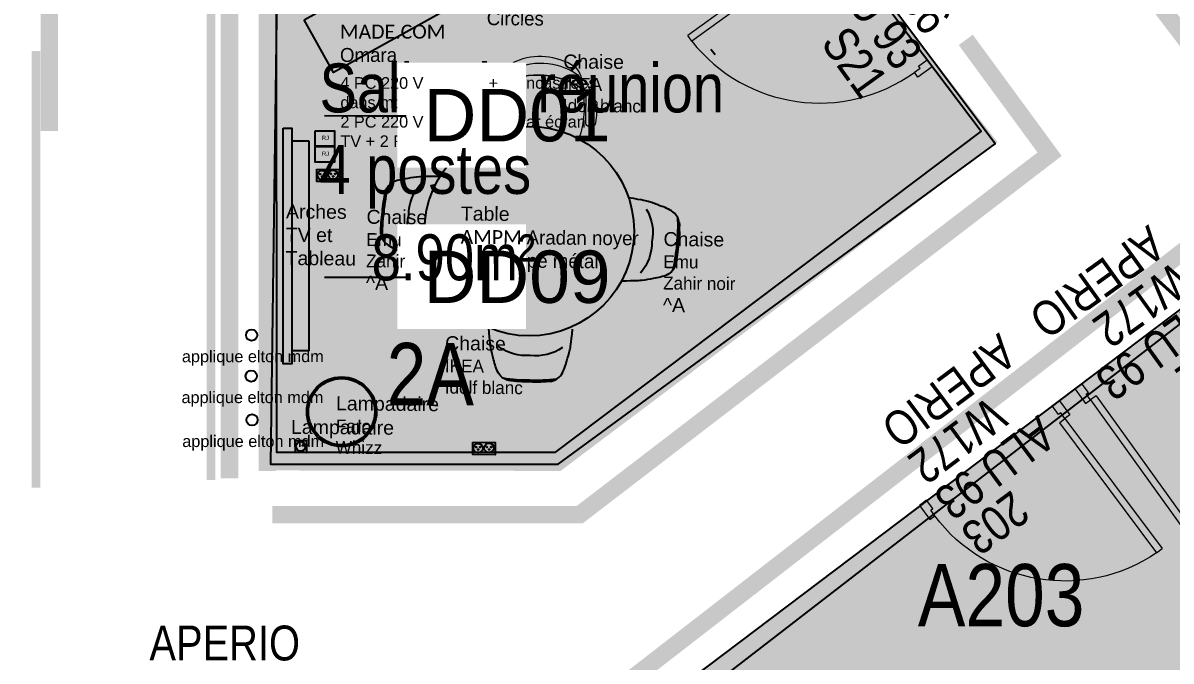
# Model space of a CAD drawing. Extents: x -29.7 to 23.3, y -8.6 to 57.6.
# Drawn here: x -0.41 to 6.16, y -0.53 to 3.13 of the extents above; entities that cross this region are included whole.
import ezdxf
from ezdxf import colors
from ezdxf.entities.mleader import LeaderData, LeaderLine
from ezdxf.math import Vec2, Vec3

# ---------------------------------------------------------------- set-up
doc = ezdxf.new("R2010")
doc.units = 0
doc.header["$LTSCALE"] = 0.001
for name, pattern in [('AXES2', [28.575, 19.05, -3.175, 3.175, -3.175]), ('CACHE', [0.375, 0.25, -0.125]), ('CACHE2', [4.7625, 3.175, -1.5875])]:
    doc.linetypes.add(name, pattern=pattern)
doc.layers.get('0').update_dxf_attribs({"lineweight": 5})
for name, color, linetype in [('02-PORTE', 4, 'Continuous'), ('_ANNO-CONCEPT-T', 7, 'Continuous'), ('A-Etiquettes', 7, 'Continuous'), ('A-legende', 7, 'Continuous'), ('A-mobilier', 252, 'Continuous'), ('A-num pièce', 1, 'Continuous'), ('A-texte', 7, 'Continuous')]:
    doc.layers.add(name, color=color, linetype=linetype)
for name, color, linetype, true_color in [('04-MOBILIER', 1, 'Continuous', 0xff0000), ('A-cote', 7, 'Continuous', 0x425746), ('A-Détails', 7, 'Continuous', 0x00a500), ('A-MOQUETTE', 7, 'Continuous', 0xe5ecff), ('A-placo', 30, 'Continuous', 0xff7f00), ('A-signalétique', 7, 'Continuous', 0x666666), ('A-vitré', 7, 'Continuous', 0x61becc), ('Exit- 04-ZON-PLATEAU DE BUREAU', 7, 'Continuous', 0xffc20a)]:
    doc.layers.add(name, color=color, linetype=linetype, true_color=true_color)
doc.layers.add('A-portes', color=7, linetype='Continuous', lineweight=9)
doc.layers.add('A-projet', color=7, linetype='Continuous', lineweight=5, true_color=0x5b6280)
doc.layers.add('plafond', color=5, linetype='Continuous', lineweight=25, true_color=0x0000ff)
doc.styles.add('RENS', font='arial.ttf', dxfattribs={"width": 0.999})
doc.styles.get("Standard").update_dxf_attribs({"font": 'ARIALN.TTF'})
doc.styles.add('Y_TXT_COT', font='arial.ttf', dxfattribs={"height": 0.2})

# ---------------------------------------------------------------- blocks, each defined once
blk = doc.blocks.new('Chaise-dessus-1')
at = {"linetype": 'Continuous', "lineweight": 18, "flags": 128}
for points in [[(-5.2181, 4.9418, -0.253077), (-5.2277, 5.0507, -0.244096), (-4.9515, 5.2417, -0.271625), (-4.859, 5.1966, 0.064373), (-4.8892, 5.2106, 0.291743), (-5.2215, 4.9993, 0.129568)], [(-5.2045, 4.9132, -0.271264), (-4.8309, 5.1696, 0.15895), (-4.8894, 5.2104, 0.292402), (-5.2216, 4.9989, 0.194969)], [(-4.7678, 5.1638), (-4.7212, 5.1603, -0.050677), (-4.6524, 5.063, -0.255641), (-4.6519, 5.0312, -0.151195), (-4.6681, 5.0211, -0.282108), (-4.6939, 5.0264, -0.016426), (-4.7011, 5.0339), (-4.8036, 5.1666, 0.060703), (-4.8427, 5.1808), (-4.8713, 5.2117, -0.156798), (-4.7782, 5.1788, -0.104782), (-4.7678, 5.1638, 0.228728)], [(-5.2243, 4.8535), (-5.2382, 4.8089, 0.050677), (-5.173, 4.709, 0.255641), (-5.1437, 4.697, 0.151195), (-5.1283, 4.7083, 0.282108), (-5.1237, 4.7342, 0.016426), (-5.1281, 4.7436), (-5.2138, 4.8878, -0.060703), (-5.2126, 4.9294), (-5.2307, 4.9673, 0.156798), (-5.2344, 4.8687, 0.104782), (-5.2243, 4.8535, -0.228728)]]:
    blk.add_lwpolyline(points, format="xyb", close=True, dxfattribs=at)
for points in [[(-5.2045, 4.9132, -0.271437), (-4.8309, 5.1696)], [(-4.6736, 4.9401, 0.132023), (-4.8309, 5.1696, 0.271264), (-5.2045, 4.9132, 0.126903), (-5.0448, 4.6769)]]:
    blk.add_lwpolyline(points, format="xyb", dxfattribs=at)
blk = doc.blocks.new('A$C7F8468B1')
at = {"layer": '04-MOBILIER'}
for centre, radius, start, end in [((20.83, -69.03), 91.49, 88.49482, 98.0977), ((20.78, -61.3), 84.71, 88.33768, 96.6108), ((25.69, -61.3), 84.71, 83.3892, 91.66232), ((25.64, -68.09), 91.49, 83.66245, 91.50518), ((25.64, -69.03), 91.49, 81.9023, 91.50518), ((20.45, -18.63), 26.98, 84.07279, 125.51434), ((26.1, -17.83), 26.2, 53.89547, 96.27755)]:
    blk.add_arc(centre, radius, start, end, dxfattribs=at)
for points in [[(11.03, 22.85), (9.95, 22.49), (6.33, 21.28), (3.61, 16.17), (2.14, 10.18), (0.57, 5.15), (0.11, 1.52), (-0.87, -7.16)], [(35.45, 22.85), (36.52, 22.49), (40.14, 21.28), (42.86, 16.17), (44.33, 10.18), (45.91, 5.15), (46.37, 1.52), (47.12, -7.39)]]:
    blk.add_open_spline(points, degree=3, knots=[0, 0, 0, 0, 3.716681, 12.506628, 17.24982, 24.62784, 29.757352, 29.757352, 29.757352, 29.757352], dxfattribs=at)
blk = doc.blocks.new('A$C20351D05')
at = {"layer": '02-PORTE'}
blk.add_line((18.0502, -45.5766), (18.026, -45.5448), dxfattribs=at)
at = {"layer": '04-MOBILIER', "ltscale": 0.01}
for p, q in [((15.7254, -46.0713), (15.6254, -46.0713)), ((15.7254, -47.2713), (15.7254, -46.0713)), ((15.7254, -47.2713), (15.6254, -47.2713))]:
    blk.add_line(p, q, dxfattribs=at)
at = {"layer": '04-MOBILIER', "ltscale": 0.1}
blk.add_lwpolyline([(15.6973, -45.3754), (16.3532, -45.0118), (16.5205, -45.3136), (15.8645, -45.6772)], close=True, dxfattribs=at)
at = {"layer": '04-MOBILIER', "ltscale": 0.01}
blk.add_lwpolyline([(15.5754, -45.9963), (15.6254, -45.9963), (15.6254, -47.3463), (15.5754, -47.3463)], close=True, dxfattribs=at)
at = {"layer": '04-MOBILIER', "linetype": 'Continuous'}
blk.add_circle((16.9858, -46.5859), 0.6, dxfattribs=at)
at = {"layer": '04-MOBILIER', "ltscale": 0.01}
for radius in [0.2, 0.19]:
    blk.add_circle((15.9111, -47.6204), radius, dxfattribs=at)
at = {"layer": 'plafond', "linetype": 'Continuous'}
for points in [[(15.76, -46.0109), (15.87, -46.0109), (15.87, -46.0993), (15.76, -46.0993)], [(15.76, -46.1016), (15.87, -46.1016), (15.87, -46.19), (15.76, -46.19)], [(15.7687, -46.2307), (15.8968, -46.232), (15.8968, -46.3025), (15.7687, -46.3012)], [(15.6461, -47.7842), (15.7101, -47.7849), (15.7101, -47.8554), (15.6461, -47.8547)], [(16.662, -47.7947), (16.7901, -47.796), (16.7901, -47.8665), (16.662, -47.8652)]]:
    blk.add_lwpolyline(points, close=True, dxfattribs=at)
for centre, radius in [((15.7991, -46.265), 0.027), ((15.7874, -46.2595), 0.0025), ((15.7994, -46.2733), 0.0025), ((15.8114, -46.2595), 0.0025), ((15.8618, -46.2636), 0.027), ((15.8502, -46.2585), 0.0025), ((15.8621, -46.2723), 0.0025), ((15.8741, -46.2585), 0.0025), ((15.6765, -47.8186), 0.027), ((16.6924, -47.829), 0.027), ((16.7551, -47.8276), 0.027), ((15.6888, -47.813), 0.0025), ((16.6808, -47.8235), 0.0025), ((16.6927, -47.8374), 0.0025), ((16.7047, -47.8235), 0.0025), ((16.7435, -47.8225), 0.0025), ((16.7555, -47.8364), 0.0025), ((16.7674, -47.8225), 0.0025)]:
    blk.add_circle(centre, radius, dxfattribs=at)
at = {"layer": 'plafond'}
for centre in [(15.3957, -47.1815), (15.3935, -47.4159), (15.3978, -47.6675)]:
    blk.add_circle(centre, 0.0323, dxfattribs=at)
at = {"layer": '04-MOBILIER', "xscale": -1, "rotation": 29.83558797535538}
blk.add_blockref('Chaise-dessus-1', (15.2205, -52.6243), dxfattribs=at)
at = {"layer": '04-MOBILIER', "zscale": 0.01}
for p, xscale, yscale, rotation in [((16.4028, -46.2718), -0.01, 0.01, 83.52615640828589), ((17.5851, -46.8703), -0.01, 0.01, 264.7800634166458), ((16.7611, -47.2111), -0.009999999999999992, 0.009999999999999997, 178.8386713898594)]:
    blk.add_blockref('A$C7F8468B1', p, dxfattribs=dict(at, xscale=xscale, yscale=yscale, rotation=rotation))
at = {"layer": '_ANNO-CONCEPT-T', "char_height": 0.08, "width": 1.472401, "attachment_point": 1, "rotation": 359.50124}
for s, insert in [('{\\fArial|b0|i0|c0|p34;Patères\\P\\fCalibri|b0|i0|c0|p34;House Doctor\\P\\fMangal|b0|i0|c0|p2;Circles}', (16.7449, -45.0592)), ('{\\fArial|b0|i0|c0|p34;Chaise\\P\\fMangal|b0|i0|c0|p2;\\H0.91667x;IKEA\\PIdolf blanc}', (17.1808, -45.5741)), ('{\\fArial|b0|i0|c0|p34;Arches\\PTV et\\PTableau}', (15.5927, -46.433)), ('{\\fArial|b0|i0|c0|p34;Chaise\\P\\fMangal|b0|i0|c0|p2;\\H0.91667x;Emu\\PZahir noir\\P\\fArial|b0|i0|c0|p34;\\H1.0909x;^A}', (16.0539, -46.4638)), ('{\\fArial|b0|i0|c0|p34;Table\\P\\fCalibri|b0|i0|c0|p34;AMPM \\fMangal|b0|i0|c0|p2;Aradan noyer\\PPied tulipe métal}', (16.594, -46.4451)), ('{\\fArial|b0|i0|c0|p34;Chaise\\P\\fMangal|b0|i0|c0|p2;\\H0.91667x;Emu\\PZahir noir\\P\\fArial|b0|i0|c0|p34;\\H1.0909x;^A}', (17.7547, -46.5912)), ('{\\fArial|b0|i0|c0|p34;Chaise\\P\\fMangal|b0|i0|c0|p2;\\H0.91667x;IKEA\\PIdolf blanc}', (16.5042, -47.1874)), ('{\\fArial|b0|i0|c0|p34;Lampadaire\\P\\fMangal|b0|i0|c0|p2;\\H0.91667x;Faro\\PWhizz}', (15.8793, -47.5321)), ('{\\fArial|b0|i0|c0|p34;Lampadaire}', (15.6215, -47.667))]:
    blk.add_mtext(s, dxfattribs=dict(at, insert=insert))
at = {"layer": 'plafond', "color": 5, "style": 'RENS'}
for p in [(15.7984, -46.0638), (15.7984, -46.1545)]:
    blk.add_text('RJ', height=0.02404, rotation=0.00322, dxfattribs=at).set_placement(p)
at = {"layer": 'plafond', "char_height": 0.08, "width": 1.472401, "attachment_point": 1, "rotation": 0.02424}
for s, insert in [('{\\fCalibri|b0|i0|c204|p34;\\C0;MADE.COM  \\fCalibri|b0|i0|c0|p34;\\P\\fMangal|b0|i0|c0|p2;Omara}', (15.9015, -45.4037)), ('{\\fArial|b0|i0|c0|p34;\\H0.83333x;4 PC 220 V 10/16 A + T encastrées dans mobilier\\P2 PC 220 V 10/16 A + T par écran TV + 2 RJ45}', (15.9037, -45.7041)), ('{\\fArial|b0|i0|c0|p34;\\H0.83333x;applique elton mdm }', (14.9962, -47.27)), ('{\\fArial|b0|i0|c0|p34;\\H0.83333x;applique elton mdm }', (14.994, -47.5044)), ('{\\fArial|b0|i0|c0|p34;\\H0.83333x;applique elton mdm }', (14.9983, -47.756))]:
    blk.add_mtext(s, dxfattribs=dict(at, insert=insert))
blk = doc.blocks.new('P_93100')
for p, q in [((0.425, 0.93), (0.465, 0.93)), ((0.425, 0), (0.425, 0.93)), ((0.465, 0), (0.465, 0.93)), ((-0.5, -0.1), (-0.5, 0)), ((-0.5, 0), (-0.465, 0)), ((-0.465, 0), (-0.465, -0.04)), ((0.425, 0), (0.465, 0)), ((0.465, 0), (0.465, -0.04)), ((0.5, 0), (0.465, 0)), ((0.5, -0.1), (0.5, 0)), ((-0.465, -0.04), (-0.45, -0.04)), ((-0.45, -0.04), (-0.45, -0.1)), ((0.465, -0.04), (0.45, -0.04)), ((0.45, -0.04), (0.45, -0.1)), ((-0.45, -0.1), (-0.5, -0.1)), ((0.45, -0.1), (0.5, -0.1))]:
    blk.add_line(p, q)
blk.add_arc((0.465, 0), 0.9309, 92.46282, 180)

msp = doc.modelspace()

# ---------------------------------------------------------------- hatches: boundary and pattern name
at = {"layer": 'A-MOQUETTE', "ltscale": 0.01, "true_color": 0xd9ffb3}
h = msp.add_hatch(color=61, dxfattribs=at)
h.dxf.hatch_style = 1
h.paths.add_polyline_path([(3.795, 3.3853), (3.6504, 3.585), (1.0439, 3.585), (1.004, 0.5993), (2.6522, 0.5993), (5.1547, 2.433), (4.2143, 3.6889)])
at = {"layer": 'Exit- 04-ZON-PLATEAU DE BUREAU', "transparency": 33554572}
h = msp.add_hatch(color=256, dxfattribs=at)
h.dxf.hatch_style = 1
edge = h.paths.add_edge_path()
edge.add_line((1.0686, 10.8079), (2.5048, 10.4218))
edge.add_line((2.5048, 10.4218), (3.8682, 11.4783))
edge.add_line((3.8682, 11.4783), (3.7879, 11.6116))
edge.add_line((3.7879, 11.6116), (5.1214, 12.6451))
edge.add_line((5.1214, 12.6451), (5.2305, 12.534))
edge.add_line((5.2305, 12.534), (6.2322, 13.3103))
edge.add_line((6.2322, 13.3103), (14.1447, 2.7478))
edge.add_line((14.1447, 2.7478), (13.3807, 2.174))
edge.add_line((13.3807, 2.174), (13.4794, 2.0317))
edge.add_line((13.4794, 2.0317), (12.5951, 1.3676))
edge.add_line((12.5951, 1.3676), (12.486, 1.5021))
edge.add_line((12.486, 1.5021), (11.2585, 0.5803))
edge.add_line((11.2585, 0.5803), (11.3573, 0.438))
edge.add_line((11.3573, 0.438), (10.473, -0.2261))
edge.add_line((10.473, -0.2261), (10.3639, -0.0916))
edge.add_line((10.3639, -0.0916), (9.22, -0.9506))
edge.add_line((9.22, -0.9506), (9.3188, -1.0929))
edge.add_line((9.3188, -1.0929), (8.4345, -1.757))
edge.add_line((8.4345, -1.757), (8.3254, -1.6225))
edge.add_line((8.3254, -1.6225), (7.2412, -2.4367))
edge.add_line((7.2412, -2.4367), (7.34, -2.5789))
edge.add_line((7.34, -2.5789), (6.4557, -3.243))
edge.add_line((6.4557, -3.243), (6.3466, -3.1086))
edge.add_line((6.3466, -3.1086), (5.2956, -3.8978))
edge.add_line((5.2956, -3.8978), (5.3944, -4.0401))
edge.add_line((5.3944, -4.0401), (4.5101, -4.7042))
edge.add_line((4.5101, -4.7042), (4.401, -4.5697))
edge.add_line((4.401, -4.5697), (4.3154, -4.6344))
edge.add_line((4.3154, -4.6344), (1.4675, -0.8681))
edge.add_line((1.4675, -0.8681), (3.0864, -0.8681))
edge.add_line((3.0864, -0.8681), (7.1164, 2.1515))
edge.add_line((7.1164, 2.1515), (2.3656, 8.4919))
edge.add_line((2.3656, 8.4919), (1.0646, 8.4919))
edge.add_line((1.0646, 8.4919), (1.0646, 10.8115))
h = msp.add_hatch(color=256, dxfattribs=at)
h.dxf.hatch_style = 1
edge = h.paths.add_edge_path()
edge.add_line((1.0686, 10.8079), (2.5048, 10.4218))
edge.add_line((2.5048, 10.4218), (3.8682, 11.4783))
edge.add_line((3.8682, 11.4783), (3.7879, 11.6116))
edge.add_line((3.7879, 11.6116), (5.1214, 12.6451))
edge.add_line((5.1214, 12.6451), (5.2305, 12.534))
edge.add_line((5.2305, 12.534), (6.2322, 13.3103))
edge.add_line((6.2322, 13.3103), (14.1447, 2.7478))
edge.add_line((14.1447, 2.7478), (13.3807, 2.174))
edge.add_line((13.3807, 2.174), (13.4794, 2.0317))
edge.add_line((13.4794, 2.0317), (12.5951, 1.3676))
edge.add_line((12.5951, 1.3676), (12.486, 1.5021))
edge.add_line((12.486, 1.5021), (11.2585, 0.5803))
edge.add_line((11.2585, 0.5803), (11.3573, 0.438))
edge.add_line((11.3573, 0.438), (10.473, -0.2261))
edge.add_line((10.473, -0.2261), (10.3639, -0.0916))
edge.add_line((10.3639, -0.0916), (9.22, -0.9506))
edge.add_line((9.22, -0.9506), (9.3188, -1.0929))
edge.add_line((9.3188, -1.0929), (8.4345, -1.757))
edge.add_line((8.4345, -1.757), (8.3254, -1.6225))
edge.add_line((8.3254, -1.6225), (7.2412, -2.4367))
edge.add_line((7.2412, -2.4367), (7.34, -2.5789))
edge.add_line((7.34, -2.5789), (6.4557, -3.243))
edge.add_line((6.4557, -3.243), (6.3466, -3.1086))
edge.add_line((6.3466, -3.1086), (5.2956, -3.8978))
edge.add_line((5.2956, -3.8978), (5.3944, -4.0401))
edge.add_line((5.3944, -4.0401), (4.5101, -4.7042))
edge.add_line((4.5101, -4.7042), (4.401, -4.5697))
edge.add_line((4.401, -4.5697), (4.3154, -4.6344))
edge.add_line((4.3154, -4.6344), (1.4675, -0.8681))
edge.add_line((1.4675, -0.8681), (3.0864, -0.8681))
edge.add_line((3.0864, -0.8681), (7.1164, 2.1515))
edge.add_line((7.1164, 2.1515), (2.3656, 8.4919))
edge.add_line((2.3656, 8.4919), (1.0646, 8.4919))
edge.add_line((1.0646, 8.4919), (1.0646, 10.8115))

# ---------------------------------------------------------------- linework, layer by layer
at = {"layer": 'A-legende', "color": 151, "linetype": 'CACHE', "ltscale": 2000, "true_color": 0xa4b6e5, "const_width": 0.05}
msp.add_lwpolyline([(0.7899, 4.9878), (0.7899, 0.5564)], dxfattribs=at)
at = {"layer": 'A-legende', "color": 39, "linetype": 'CACHE2', "ltscale": 100, "true_color": 0x663d19, "const_width": 0.05}
msp.add_lwpolyline([(0.6625, 4.9401), (0.6625, 0.5087)], dxfattribs=at)
at = {"layer": 'A-legende', "linetype": 'CACHE', "ltscale": 2000, "const_width": 0.05}
msp.add_lwpolyline([(3.4819, 3.4084), (3.7123, 3.0767), (4.407, 3.5794)], dxfattribs=at)
at = {"layer": 'A-legende', "color": 71, "linetype": 'AXES2', "ltscale": 20, "true_color": 0xbfff7f, "const_width": 0.05}
msp.add_lwpolyline([(3.4819, 3.4084), (1.1652, 3.4084), (1.1652, 0.7965)], dxfattribs=at)
at = {"layer": 'A-legende', "color": 5, "linetype": 'CACHE', "ltscale": 2000, "true_color": 0x1100ff, "const_width": 0.05}
msp.add_lwpolyline([(-0.3383, 2.9653), (-0.3383, 0.4635)], dxfattribs=at)
at = {"layer": 'A-MOQUETTE'}
msp.add_lwpolyline([(2.5048, 8.4685), (5.2704, 4.7481), (5.3138, 4.7751), (7.2485, 2.2019), (3.1782, -0.9421)], dxfattribs=at)
at = {"layer": 'A-MOQUETTE', "color": 63, "true_color": 0xa6c487}
msp.add_lwpolyline([(3.795, 3.3853), (3.6504, 3.585), (1.0439, 3.585), (1.004, 0.5993), (2.6522, 0.5993), (5.1547, 2.433), (4.2143, 3.6889)], close=True, dxfattribs=at)
at = {"layer": 'A-placo', "const_width": 0.1}
msp.add_lwpolyline([(0.9864, 4.9045), (0.9864, 0.5596)], dxfattribs=at)
at = {"layer": 'A-projet', "const_width": 0.1}
msp.add_lwpolyline([(7.8113, -2.0085), (5.5592, 0.9904)], dxfattribs=at)
at = {"layer": 'A-signalétique', "color": 132, "linetype": 'AXES2', "ltscale": 50, "true_color": 0x18c9c0, "const_width": 0.1}
msp.add_lwpolyline([(-0.2624, 2.5072), (-0.2624, 7.0524)], dxfattribs=at)
at = {"layer": 'A-signalétique', "color": 253, "linetype": 'AXES2', "ltscale": 50, "true_color": 0x999999, "const_width": 0.1}
msp.add_lwpolyline([(0.7692, 4.8742), (0.7692, 0.5177)], dxfattribs=at)
at = {"layer": 'A-vitré', "const_width": 0.1}
for points in [[(1.0333, 0.6125), (2.6486, 0.61), (5.0974, 2.4521), (4.7773, 2.864)], [(1.2534, -0.8909), (3.157, -0.8916), (4.7509, 0.3251)]]:
    msp.add_lwpolyline(points, dxfattribs=at)
at = {"layer": 'Defpoints'}
msp.add_lwpolyline([(0.6951, 11.3103), (-0.5703, 13.0983), (-1.6237, 13.0742), (-1.6237, 8.5078), (-11.1473, 8.4938), (-11.1532, -0.8381), (3.1376, -0.8381), (7.1773, 2.2123), (2.4398, 8.4863), (2.397, 10.4344), (0.9622, 10.8487)], close=True, dxfattribs=at)

# ---------------------------------------------------------------- block references
at = {"layer": 'A-mobilier', "ltscale": 0.01}
msp.add_blockref('A$C20351D05', (-14.4997, 48.5192), dxfattribs=at)
at = {"layer": 'A-portes', "ltscale": 0.01}
ref = msp.add_blockref('P_93100', (4.4197, 3.2206), dxfattribs=dict(at, rotation=125.7849104470914))
ref.add_attrib('N°', 'S21', (4.1513, 3.0082), dxfattribs={"layer": '0', "ltscale": 6, "height": 0.19924, "rotation": 305.78491})
ref.add_attrib('NATURE/DIM', 'ALU 93', (4.1412, 3.4594), dxfattribs={"layer": 'A-Etiquettes', "ltscale": 6, "height": 0.19924, "rotation": 305.78491})
ref.add_attrib('FINITION', 'B136', (4.441, 3.4748), dxfattribs={"layer": 'A-Etiquettes', "ltscale": 6, "height": 0.19924, "rotation": 305.78491})
ref.add_attrib('FERMETURE', 'APERIO', (4.4939, 3.8398), dxfattribs={"layer": 'A-Etiquettes', "ltscale": 6, "height": 0.19924, "rotation": 305.78491})
ref = msp.add_blockref('P_93100', (6.0766, 1.2388), dxfattribs=dict(at, rotation=215.7849104470909))
ref.add_attrib('N°', '202', (6.4799, 1.3538), dxfattribs={"layer": '0', "ltscale": 6, "height": 0.19924, "rotation": 215.78491})
ref.add_attrib('NATURE/DIM', 'ALU 93', (6.3312, 1.5584), dxfattribs={"layer": 'A-Etiquettes', "ltscale": 6, "height": 0.19924, "rotation": 215.78491})
ref.add_attrib('FINITION', 'W172', (6.1817, 1.7658), dxfattribs={"layer": 'A-Etiquettes', "ltscale": 6, "height": 0.19924, "rotation": 215.78491})
ref.add_attrib('FERMETURE', 'APERIO', (6.0323, 1.9731), dxfattribs={"layer": 'A-Etiquettes', "ltscale": 6, "height": 0.19924, "rotation": 215.78491})
ref = msp.add_blockref('P_93100', (5.1815, 0.5817), dxfattribs=dict(at, xscale=-1, rotation=216.779143102135))
ref.add_attrib('N°', '203', (5.2493, 0.4544), dxfattribs={"layer": '0', "ltscale": 6, "height": 0.19924, "rotation": 216.77914})
ref.add_attrib('NATURE/DIM', 'ALU 93', (5.4011, 0.8836), dxfattribs={"layer": 'A-Etiquettes', "ltscale": 6, "height": 0.19924, "rotation": 216.77914})
ref.add_attrib('FINITION', 'W172', (5.1176, 0.9909), dxfattribs={"layer": 'A-Etiquettes', "ltscale": 6, "height": 0.19924, "rotation": 216.77914})
ref.add_attrib('FERMETURE', 'APERIO', (5.1769, 1.3544), dxfattribs={"layer": 'A-Etiquettes', "ltscale": 6, "height": 0.19924, "rotation": 216.77914})
ref = msp.add_blockref('P_93100', (0.7694, -0.9477), dxfattribs=dict(at, rotation=180))
ref.add_attrib('N°', '204', (0.7848, -1.2896), dxfattribs={"layer": '0', "ltscale": 6, "height": 0.19924})
ref.add_attrib('NATURE/DIM', 'ALU 93', (0.4128, -1.034), dxfattribs={"layer": 'A-Etiquettes', "ltscale": 6, "height": 0.19924})
ref.add_attrib('FINITION', 'W172', (0.5756, -0.7817), dxfattribs={"layer": 'A-Etiquettes', "ltscale": 6, "height": 0.19924})
ref.add_attrib('FERMETURE', 'APERIO', (0.3105, -0.5254), dxfattribs={"layer": 'A-Etiquettes', "ltscale": 6, "height": 0.19924})

# ---------------------------------------------------------------- texts
at = {"layer": 'A-num pièce', "ltscale": 0.1, "char_height": 0.3565, "attachment_point": 1}
for s, insert in [('2A', (1.6695, 1.2929)), ('A203', (4.7116, 0.0265))]:
    msp.add_mtext_dynamic_manual_height_columns(s, width=1.298453, gutter_width=12.5, heights=[0], dxfattribs=dict(at, insert=insert))
at = {"layer": 'A-texte', "ltscale": 0.1, "insert": (1.2847, 2.8933), "char_height": 0.279876, "attachment_point": 1}
msp.add_mtext_dynamic_manual_height_columns('Salle de réunion 4 postes', width=2.537092, gutter_width=12.5, heights=[0], dxfattribs=at)

# ---------------------------------------------------------------- next in the draw order: leaders
at = {"layer": 'A-Détails'}
ml = msp.add_multileader_mtext('Standard', dxfattribs=at)
ml.set_content('DD01', color=256, style='Y_TXT_COT')
ml.set_leader_properties()
ml.build(insert=Vec2(0, 0))
ml.multileader.update_dxf_attribs({"has_text_frame": 1, "text_left_attachment_type": 2, "text_right_attachment_type": 2, "dogleg_length": 1, "arrow_head_size": 0.25})
ctx = ml.context
ctx.base_point, ctx.char_height, ctx.arrow_head_size, ctx.landing_gap_size, ctx.plane_origin = Vec3(1.7805, 2.5943), 0.3, 0.25, 0.1, Vec3(-1.664, 5.4618)
ctx.left_attachment, ctx.right_attachment = 2, 2
notes = []
notes.append((ctx, [(0, (1, 1, 0), (1.5732, 2.5943), (1, 0), 0.2072, [(0, [(1.0635, 2.5951)], 0, [])])]))
ctx.mtext.insert, ctx.mtext.rotation, ctx.mtext.width, ctx.mtext.defined_height, ctx.mtext.flow_direction = Vec3(1.8805, 2.7475), 6.283185, 0.436539, 0.1999, 5
ctx.mtext.has_bg_fill, ctx.mtext.bg_color, ctx.mtext.bg_scale_factor, ctx.mtext.bg_transparency, ctx.mtext.use_window_bg_color = 1, -1027028792, 1.5, 0, 1
ml = msp.add_multileader_mtext('Standard', dxfattribs=at)
ml.set_content('DD09', color=256, style='Y_TXT_COT')
ml.set_leader_properties()
ml.build(insert=Vec2(0, 0))
ml.multileader.update_dxf_attribs({"has_text_frame": 1, "text_left_attachment_type": 2, "text_right_attachment_type": 2, "dogleg_length": 1, "arrow_head_size": 0.25})
ctx = ml.context
ctx.base_point, ctx.char_height, ctx.arrow_head_size, ctx.landing_gap_size, ctx.plane_origin = Vec3(1.7805, 1.6689), 0.3, 0.25, 0.1, Vec3(-1.664, 4.5364)
ctx.left_attachment, ctx.right_attachment = 2, 2
notes.append((ctx, [(0, (1, 1, 0), (1.5732, 1.6689), (1, 0), 0.2072, [(0, [(1.0635, 1.6697)], 0, [])])]))
ctx.mtext.insert, ctx.mtext.rotation, ctx.mtext.width, ctx.mtext.defined_height, ctx.mtext.flow_direction = Vec3(1.8805, 1.8221), 6.283185, 0.436539, 0.1999, 5
ctx.mtext.has_bg_fill, ctx.mtext.bg_color, ctx.mtext.bg_scale_factor, ctx.mtext.bg_transparency, ctx.mtext.use_window_bg_color = 1, -1027028792, 1.5, 0, 1
for ctx, leaders in notes:
    for number, flags, end, landing, length, lines in leaders:
        leader = LeaderData()
        leader.index, (leader.has_last_leader_line, leader.has_dogleg_vector, leader.attachment_direction) = number, flags
        leader.last_leader_point, leader.dogleg_vector, leader.dogleg_length = Vec3(end), Vec3(landing), length
        for number, points, colour, breaks in lines:
            line = LeaderLine()
            line.index, line.vertices, line.color, line.breaks = number, Vec3.list(points), colors.encode_raw_color(colour), breaks
            leader.lines.append(line)
        ctx.leaders.append(leader)

# ---------------------------------------------------------------- next in the draw order: linework, layer by layer
at = {"layer": 'A-MOQUETTE', "ltscale": 0.01}
msp.add_lwpolyline([(1.0386, 3.5467), (3.4978, 3.5471), (3.6991, 3.2689), (4.2184, 3.639), (5.0746, 2.5057), (2.6324, 0.6657), (1.0402, 0.6657)], close=True, dxfattribs=at)
at = {"layer": 'A-signalétique', "color": 1, "linetype": 'CACHE', "ltscale": 2000, "true_color": 0xff0000, "const_width": 0.1}
msp.add_lwpolyline([(2.1934, 8.3446), (6.8221, 2.2757), (3.0655, -0.6362), (-10.9457, -0.6362)], dxfattribs=at)
at = {"layer": 'A-signalétique', "color": 93, "linetype": 'CACHE', "ltscale": 2000, "true_color": 0x6dd544, "const_width": 0.1}
msp.add_lwpolyline([(1.014, 0.309), (2.7745, 0.309), (5.4661, 2.374), (4.986, 3.0284)], dxfattribs=at)

# ---------------------------------------------------------------- next in the draw order: texts
at = {"layer": 'A-cote', "color": 30, "insert": (1.5826, 1.9144), "char_height": 0.26331, "width": 1.219524, "attachment_point": 1, "rotation": 0.07922}
msp.add_mtext('8.90m²', dxfattribs=at)

doc.saveas('drawing.dxf')
